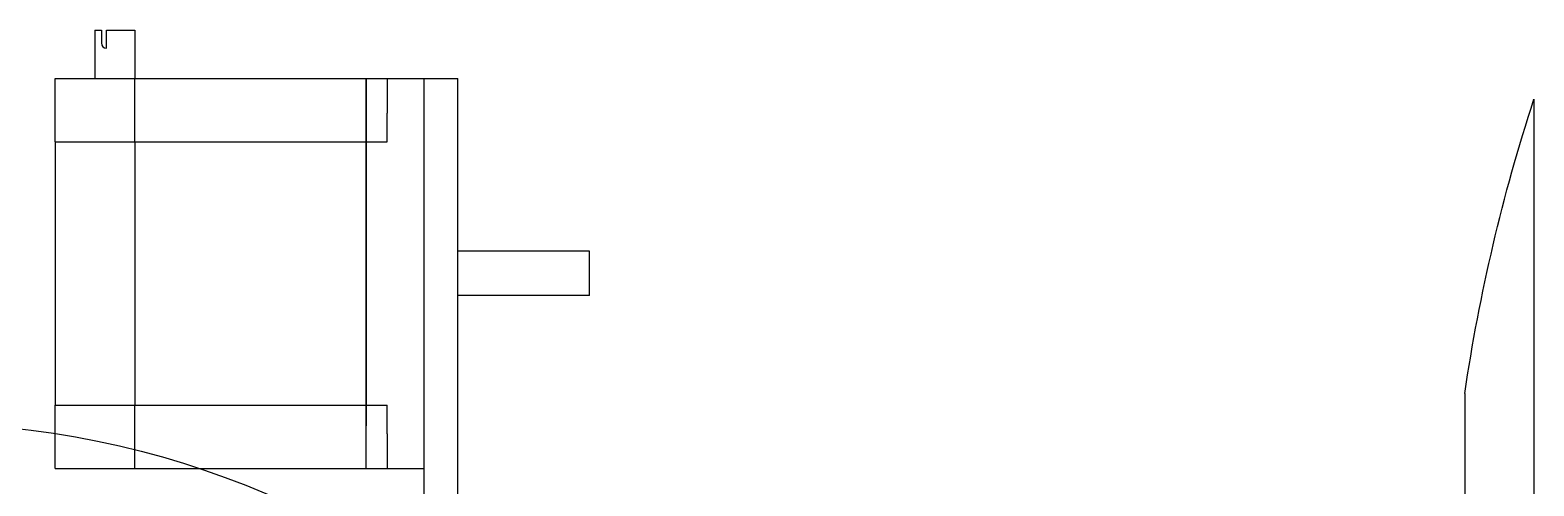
# Model space of a CAD drawing. Header units: millimetres. Extents: x 129 to 6329, y 33 to 3553.
# Drawn here: x 4790.2 to 5225.2, y 1251.6 to 1383.5 of the extents above; entities that cross this region are included whole.
import ezdxf

# ---------------------------------------------------------------- set-up
doc = ezdxf.new("R2010")
doc.units = ezdxf.units.MM
doc.layers.add('vistasIsometricas', color=255, linetype='Continuous')

msp = doc.modelspace()

# ---------------------------------------------------------------- linework, layer by layer
at = {"layer": 'vistasIsometricas', "extrusion": (0, 1, 0)}
for p, q in [((4808.979, 1383.499), (4810.835, 1383.499)), ((4808.979, 1383.499), (4808.979, 1369.499)), ((4810.835, 1383.499), (4810.835, 1379.766)), ((4812.343, 1383.499), (4820.479, 1383.499)), ((4812.343, 1378.258), (4812.343, 1383.499)), ((4820.479, 1383.499), (4820.479, 1369.499)), ((4797.479, 1369.499), (4820.479, 1369.499)), ((4797.479, 1357.199), (4797.479, 1369.499)), ((4820.479, 1369.499), (4887.479, 1369.499)), ((4820.479, 1357.199), (4820.479, 1369.499)), ((4820.479, 1357.199), (4820.479, 1369.499)), ((4887.479, 1357.199), (4887.479, 1369.499)), ((4887.479, 1369.499), (4893.479, 1369.499)), ((4887.479, 1369.499), (4887.479, 1357.199)), ((4893.479, 1369.499), (4893.479, 1359.499)), ((4893.479, 1369.499), (4904.079, 1369.499)), ((4904.079, 1369.499), (4904.079, 1361.726)), ((4904.079, 1369.499), (4913.979, 1369.499)), ((4913.979, 1361.726), (4913.979, 1369.499)), ((4904.079, 1361.726), (4904.079, 1214.901)), ((4913.979, 1214.901), (4913.979, 1361.726)), ((5225.236, 1363.492), (5225.236, 1041.927)), ((4893.479, 1351.199), (4893.479, 1359.499)), ((4797.479, 1351.199), (4797.479, 1357.199)), ((4820.479, 1351.199), (4820.479, 1357.199)), ((4820.479, 1351.199), (4820.479, 1357.199)), ((4887.479, 1351.199), (4887.479, 1357.199)), ((4887.479, 1357.199), (4887.479, 1351.199)), ((4797.479, 1351.199), (4820.479, 1351.199)), ((4797.479, 1351.199), (4797.479, 1274.999)), ((4820.479, 1351.199), (4887.479, 1351.199)), ((4820.479, 1351.199), (4820.479, 1274.999)), ((4820.479, 1351.199), (4820.479, 1274.999)), ((4887.479, 1351.199), (4887.479, 1274.999)), ((4887.479, 1351.199), (4893.479, 1351.199)), ((4887.479, 1274.999), (4887.479, 1351.199)), ((4952.079, 1319.499), (4913.979, 1319.499)), ((4952.079, 1306.699), (4952.079, 1319.499)), ((4952.079, 1306.699), (4913.979, 1306.699)), ((4797.479, 1268.999), (4797.479, 1274.999)), ((4797.479, 1274.999), (4820.479, 1274.999)), ((4820.479, 1268.999), (4820.479, 1274.999)), ((4820.479, 1274.999), (4887.479, 1274.999)), ((4820.479, 1268.999), (4820.479, 1274.999)), ((4887.479, 1268.999), (4887.479, 1274.999)), ((4887.479, 1274.999), (4893.479, 1274.999)), ((4887.479, 1274.999), (4887.479, 1268.999)), ((4893.479, 1266.699), (4893.479, 1274.999)), ((5205.236, 1278.36), (5205.236, 1127.059)), ((4797.479, 1256.699), (4797.479, 1268.999)), ((4820.479, 1256.699), (4820.479, 1268.999)), ((4820.479, 1256.699), (4820.479, 1268.999)), ((4887.479, 1256.699), (4887.479, 1268.999)), ((4887.479, 1256.699), (4887.479, 1268.999)), ((4893.479, 1266.699), (4893.479, 1256.699)), ((4797.479, 1256.699), (4820.479, 1256.699)), ((4820.479, 1256.699), (4887.479, 1256.699)), ((4887.479, 1256.699), (4893.479, 1256.699)), ((4893.479, 1256.699), (4904.079, 1256.699))]:
    msp.add_line(p, q, dxfattribs=at)
at = {"layer": 'vistasIsometricas'}
msp.add_circle((4757.479, 1010.469), 259.373, dxfattribs=at)
msp.add_arc((4812.343, 1379.766), 1.508, 180, 270, dxfattribs=at)
at = {"layer": 'vistasIsometricas', "extrusion": (-2.1123e-16, 1.12296e-17, -1)}
msp.add_ellipse((5718.436, 1202.709), major_axis=(-366.809, 366.809), ratio=1, start_param=5.6441426, end_param=5.8129219, dxfattribs=at)

doc.saveas('drawing.dxf')
